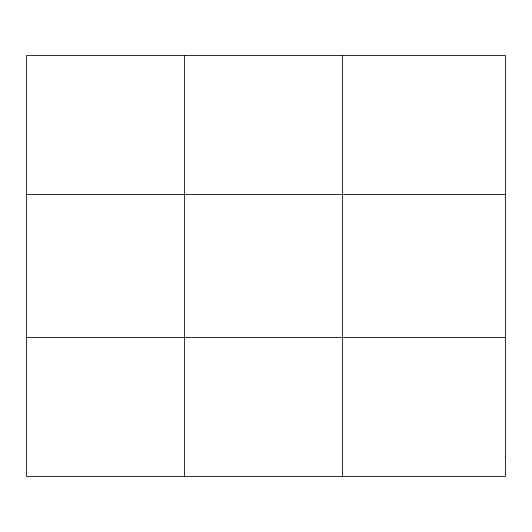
<?xml version="1.0" encoding="UTF-8"?>
<svg xmlns="http://www.w3.org/2000/svg" width="532" height="532" viewBox="0 0 532 532"><rect width="100%" height="100%" fill="white"/><g stroke="black" fill="none" stroke-linecap="round" stroke-linejoin="round"><path stroke-width="0.8" d="M184.604 476.492L184.604 55.508M342.608 476.492L342.608 55.508M26.6 194.433L505.4 194.433M26.6 337.567L505.4 337.567M505.4 456.649L505.4 476.492L26.6 476.492L26.6 55.508L505.4 55.508L505.4 456.649"/></g></svg>
